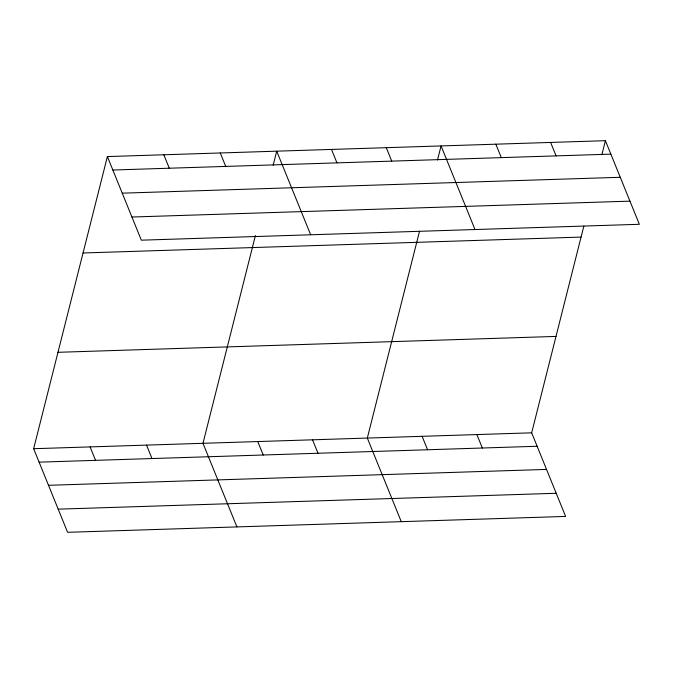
<?xml version="1.0" encoding="UTF-8"?>
<svg xmlns="http://www.w3.org/2000/svg" width="673" height="673" viewBox="0 0 673 673"><rect width="100%" height="100%" fill="white"/><g stroke="black" fill="none" stroke-linecap="round" stroke-linejoin="round"><path stroke-width="1.01" d="M583.861 226.044L531.67 432.823L565.614 516.427L67.594 532.309L33.65 448.706L107.386 156.573L605.406 140.691L639.35 224.294L141.33 240.177L107.386 156.573M255.42 235.525L202.977 443.305L236.921 526.909M273.162 165.23L276.712 151.173L310.657 234.776M419.515 231.285L367.323 438.064L401.268 521.668M437.509 159.989L441.059 145.932L475.003 229.535M601.855 154.748L605.406 140.691M112.845 170.017L610.865 154.134M122.242 193.168L620.262 177.285M131.925 217.026L629.945 201.143M83.048 252.981L581.068 237.089M57.979 352.307L555.999 336.416M33.65 448.706L531.67 432.823M39.11 462.149L537.13 446.266M48.506 485.3L546.535 469.418M58.198 509.158L556.218 493.275M550.623 142.44L556.083 155.884M495.841 144.182L501.301 157.625M386.277 147.681L391.736 161.125M476.888 434.573L482.348 448.016M331.495 149.423L336.954 162.874M422.106 436.314L427.565 449.766M220.264 152.973L225.724 166.416M312.541 439.814L318.001 453.257M163.825 154.773L169.285 168.216M257.759 441.555L263.219 455.007M146.537 445.105L151.997 458.549M90.089 446.906L95.549 460.349"/></g></svg>
